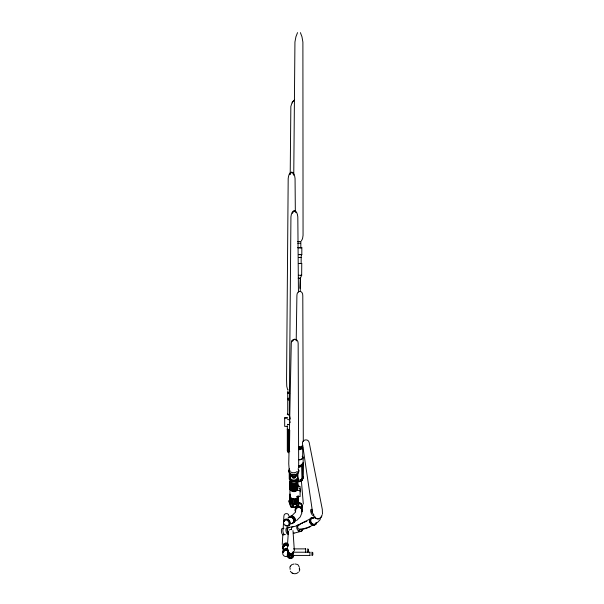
<?xml version="1.0" encoding="UTF-8"?>
<svg xmlns="http://www.w3.org/2000/svg" width="604" height="604" viewBox="0 0 604 604"><rect width="100%" height="100%" fill="white"/><g stroke="black" fill="none" stroke-linecap="round" stroke-linejoin="round"><path stroke-width="0.91" d="M288.637 451.43L288.923 430.025L288.637 451.43L289.731 451.467L287.315 450.856L287.315 429.519L287.927 429.353M287.715 390.977L287.98 393.03M300.279 291.128L300.362 278.18L301.668 275.296L301.751 263.45L300.988 263.435M299.743 247.746L300.815 247.738L300.852 241.524L297.727 241.517M301.177 257.478L301.139 263.45L299.909 263.457M301.804 254.624L301.381 254.616L301.804 254.631L301.849 247.746L299.116 247.746M288.637 430.101L289.437 430.207L287.315 429.633L287.934 429.134M290.214 174.413L290.841 106.493L292.185 102.189L294.39 100.015M293.755 174.918L294.941 42.023L295.922 36.753L297.546 32.624M296.224 340.029L296.896 295.794C296.639 289.95 303.042 289.95 302.793 295.794L303.299 441.599M297.727 501.078L298.889 505.148L298.248 506.092L296.315 506.401A3.873 3.133 0 0 1 293.469 507.066L291.936 507.602L290.773 507.081L290.864 503.51L290.041 501.207A3.873 3.133 0 0 1 290.041 500.406M299.901 288.357L300.362 278.18L298.18 278.187M298.701 467.783L298.149 343.397C298.338 337.878 291.083 337.878 291.271 343.397L288.757 463.88L289.12 468.802M282.249 544.559L282.838 534.404M283.155 528.87L283.903 515.952C283.797 512.743 289.044 512.743 288.931 515.952M287.164 550.048L288.35 531.799M300.958 257.485L301.63 254.624M291.604 516.065L290.675 516.375L293.068 516.397L295.062 519.115L294.782 521.486L293.068 522.588M294.367 550.991L292.978 530.569M295.552 511.248C294.171 505.45 304.476 506.65 301.623 511.966M322.476 514.049L322.317 509.436L309.157 442.385C308.032 437.968 301.328 439.833 302.529 444.174L312.54 512.079M289.656 501.713L289.656 496.85L290.071 496.714L291.913 498.655L291.913 503.517L290.818 503.298L291.098 503.011L289.656 501.713L290.071 501.577L289.467 500.701L289.603 495.008L290.071 495.061L290.041 503.608A3.873 3.133 0 0 0 290.864 505.91M289.467 500.701L289.603 495.008M291.641 503.804L291.641 498.942L295.869 498.655L296.036 503.842L293.838 504.272L291.913 503.517M297.848 495.884L297.712 502.588L297.085 503.253L296.692 498.149L297.712 496.714L298.233 496.767L298.233 501.63L297.712 501.577L297.319 502.347L297.712 502.588M298.233 496.767L298.368 495.944L298.233 501.63M301.947 512.849L300.211 516.926L296.519 520.625M298.988 466.741A3.715 2.174 0 0 0 301.615 466.099L301.985 479.501L298.897 480.248L297.938 480.172L298.029 479.78M300.845 479.561A3.715 2.174 0 0 0 301.615 479.214L302.574 478.24L302.702 464.559L302.204 463.472M302.574 478.24L303.246 478.293L303.374 464.612L302.785 463.328M303.246 478.293L302.785 476.443M292.434 102.99L292.638 102.182M299.833 569.715L299.131 571.407M290.864 503.51L292.487 504.468L291.936 507.602L292.487 506.869M292.525 213.393L292.729 212.6M290.071 501.577L290.282 500.414L288.901 500.98L288.901 501.984L290.041 503.608L290.282 502.815M292.487 504.468L293.469 504.665A3.873 3.133 0 0 0 296.315 503.993L297.749 501.894M290.35 487.624L290.071 489.406L290.35 488.613M300.362 490.622L300.641 489.829L299.69 488.462M294.329 522.045L294.82 520.927M289.814 567.42L290.358 566.174M292.932 340.867L293.295 340.097M289.988 174.133L291.619 172.306M301.789 511.233C303.027 509.391 301.766 506.824 299.667 506.386L297.832 506.831A3.594 3.337 -3.9 0 0 295.598 511.716M292.789 212.457L294.359 210.849L296.013 212.6M292.955 101.48L294.269 100.385M291.732 341.705L292.042 341.109M292.117 340.958L292.381 340.437M301.373 240.898L302.551 238.686L303.057 235.296L302.891 42.076L301.977 36.799L300.407 32.639M320.339 519.508L317.266 522.702M295.122 512.456L292.344 515.303M298.248 506.092L298.889 504.151L297.508 502.687M287.315 450.856L287.927 450.682M290.32 566.197L292.208 564.317M290.094 516.752L289.641 517.311L290.924 516.224M310.509 518.768L310.026 519.319A3.526 2.786 63.3 0 0 310.592 523.789A3.526 2.786 63.3 0 0 314.48 524.566M293.567 339.803L294.367 339.305M297.402 471.369L294.895 472.924M290.818 503.298L291.098 498.149M297.085 503.253L297.085 498.391L297.712 497.726L297.319 497.485M297.017 505.812L296.315 506.401L296.315 503.993L298.248 505.087M291.045 474.397L289.678 475.824L291.045 474.714M291.045 474.978L289.678 476.405L291.045 475.295M291.03 475.544L289.671 476.971L291.03 475.861M298.331 572.29C296.119 574.615 291.853 574.117 290.358 571.241M289.074 530.055L290.826 529.331M314.148 524.431L306.538 528.364L299.116 530.04L298.655 530.274L298.995 530.976A3.526 2.786 63.3 0 0 302.377 530.35M296.036 503.842L296.692 503.011M291.362 516.209L292.336 516.118M293.068 516.397L292.087 516.269M293.748 516.873L295.16 519.969M311.143 518.413L300.588 523.766L297.87 525.986A3.526 2.786 63.3 0 0 298.044 528.56L299.003 529.112L303.276 528.825L310.35 526.68M298.346 524.853L295.424 526.265L288.357 527.443M301.985 466.386L298.897 467.134M302.438 522.792L306.809 521.312M302.649 522.921L298.24 524.944L298.565 524.748A3.526 2.786 63.3 0 1 299.29 524.612M301.026 531.369L293.687 533.249M295.084 504.159L295.084 499.297L296.036 498.979M289.731 430.139L289.437 451.543M287.927 429.716L287.481 429.746L288.923 430.025M287.451 429.338L287.481 451.082L287.927 451.045M287.481 451.082L288.312 451.218L288.312 429.882M300.475 243.231L297.742 243.223M301.849 247.746L300.384 247.753M301.743 263.457L300.498 263.457M301.668 275.296L298.368 275.288M300.362 278.187L299.863 278.187M300.543 257.485L301.328 257.478M287.421 417.492L284.673 417.492L284.673 426.371L287.421 426.371M284.673 418.225L287.421 418.225M297.379 486.492L300.097 486.492L300.097 496.579L296.481 496.579M296.481 490.546L300.097 490.546M293.461 548.885L305.654 548.885M294.178 552.222L309.912 552.222M292.328 555.423L309.912 555.423M300.226 254.639L301.049 254.639M299.946 257.485L300.656 257.493M299.403 254.631L300.339 254.639M299.222 257.485L298.406 257.485L300.037 257.493M299.176 263.45L300.279 263.457M298.414 247.738L299.516 247.753M298.482 254.631L299.471 254.639M298.368 263.45L299.41 263.457M297.553 247.738L298.55 247.746M300.913 275.273L301.668 275.288M287.315 429.519L287.791 429.535L287.791 450.863M302.574 465.125L303.246 465.178M313.929 515.469L312.578 515.355A57.697 19.071 0 0 1 310.652 510.025L311.143 509.232L312.351 510.184L311.498 511.158A34.292 11.333 0 0 0 312.14 512.607L312.389 512.962A34.292 11.333 0 0 0 313.34 514.012M289.467 495.839L289.935 495.884M297.848 500.746L298.368 500.807M290.041 501.207L288.901 500.98L289.543 500.044L289.543 501.041M295.054 339.305L296.134 340.097M292.759 472.924L290.909 472.064M292.208 573.098L293.431 573.604M290.773 506.084L291.936 506.597L293.469 504.665L293.469 507.066M297.085 498.391L295.869 498.655L295.869 503.517M290.818 498.436L291.641 498.942M297.251 564.34L298.331 565.125M313.906 514.774L313.438 514.412A4.326 4.085 -0.7 0 0 317.545 518.693A4.326 4.085 -0.7 0 0 322.083 514.819M290.516 480.135L289.24 479.093L289.24 473.136M292.381 172.736L292.948 173.416M287.64 389.731L286.757 386.326L286.56 379.818L288.191 178.52C289.022 170.041 294.231 170.041 295.062 178.52L295.333 211.445M289.844 470.569L290.252 471.369M295.084 499.297L294.918 503.834M289.656 496.85L290.464 497.485L290.464 502.347M296.292 340.422L296.488 340.867M293.265 174.133L293.469 174.956M290.245 418.806L289.497 415.733L289.301 409.504L290.932 216.806C291.747 208.69 296.994 208.69 297.81 216.806L298.444 292.004M301.328 480.165L303.321 504.046M312.736 552.607L312.736 555.031M312.638 552.607L312.638 555.031M311.936 552.116L311.936 555.529M309.912 552.116L309.912 555.529M308.523 549.278L308.523 551.724M308.418 549.278L308.418 551.724M307.708 548.779L307.708 552.222M305.654 548.779L305.654 552.109M303.17 457.447L303.17 463.132M302.702 447.526L302.702 457.447M300.641 489.829L300.271 491.86L300.271 490.871M298.134 496.541L298.134 499.78M297.938 473.619L297.938 480.172M297.5 486.114L297.5 485.125L297.78 485.661A3.873 3.156 0 0 1 298.482 486.25M293.838 504.272L293.891 499.085L292.872 498.972L292.819 504.166M290.018 494.012L290.018 495.627M289.935 488.485L289.935 500.746M289.482 473.143L289.482 478.685M287.866 429.92L287.866 451.248M287.715 392.66L287.708 414.382M287.323 425.76L287.315 429.633M284.431 521.056A3.262 2.582 58.6 0 1 289.112 520.875A3.262 2.582 58.6 0 1 287.768 525.608M295.688 511.195A3.246 3.012 -3.9 0 1 299.244 507.398A3.246 3.012 -3.9 0 1 301.63 511.867M297.704 503.457A3.246 3.012 -3.9 0 1 301.675 507.103M295.733 507.889A3.246 3.012 -3.9 0 1 295.409 507.164A3.246 3.012 0 0 0 295.786 508.681M292.2 523.457A3.503 2.771 58.6 0 1 291.475 523.6M288.206 518.013A3.503 2.771 58.6 0 1 292.63 518.172A3.503 2.771 58.6 0 1 292.827 523.094M289.784 517.054A3.503 2.771 58.6 0 1 294.744 517.953A3.503 2.771 58.6 0 1 293.046 522.641M288.07 517.892A3.692 2.922 58.6 0 1 293.302 518.828A3.692 2.922 58.6 0 1 291.513 523.781M283.948 521.72A3.692 2.922 58.6 0 1 287.164 519.1A3.692 2.922 58.6 0 1 290.252 523.306A3.692 2.922 58.6 0 1 287.036 525.925M286.221 525.601A3.692 2.922 58.6 0 1 285.466 525.072M295.62 512.056A3.594 3.337 -3.9 0 1 298.791 507.05A3.594 3.337 -3.9 0 1 301.849 512.056M298.542 502.853A3.767 3.496 -3.9 0 1 301.804 508.07M295.877 508.855A3.767 3.496 -3.9 0 1 294.903 507.292M297.546 502.694A3.767 3.496 -3.9 0 1 301.789 507.783M295.854 508.568A3.767 3.496 -3.9 0 1 294.88 507.005M293.695 555.401A3.224 3.209 0 0 1 289.641 558.496A3.224 3.209 0 0 1 287.685 553.793M292.321 553.105A2.612 2.605 0 0 1 288.629 553.105M288.214 552.562A2.612 2.605 0 0 1 287.949 551.935M292.925 552.826A2.831 2.816 0 0 1 287.738 550.689M287.897 550.742A2.975 2.967 0 0 0 290.086 555.167A2.975 2.967 0 0 0 293.348 551.46A2.831 2.816 0 0 1 293.212 552.147M292.925 552.675A2.831 2.816 0 0 1 287.738 550.531M292.736 552.72A2.612 2.605 0 0 1 291.151 553.936M290.479 554.019A2.612 2.605 0 0 1 287.859 551.422M292.479 552.962A2.839 2.824 0 0 1 291.891 553.415M291.211 553.694A2.839 2.824 0 0 1 287.731 550.236M289.844 553.317A2.446 2.431 0 0 1 289.256 553.075M288.357 552.184A2.446 2.431 0 0 1 288.116 551.595M289.844 553.121A2.446 2.431 0 0 1 289.256 552.879M289.761 553.415A2.756 2.741 0 0 1 289.097 553.143M288.531 552.705A2.756 2.741 0 0 1 287.814 550.055M293.091 555.084A2.612 2.605 0 0 1 291.151 557.598M289.799 557.598A2.612 2.605 0 0 1 287.949 555.755M293.453 555.084A2.975 2.967 0 0 1 289.701 557.945A2.975 2.967 0 0 1 287.897 553.596M293.348 555.718A2.975 2.967 0 0 1 289.339 557.688A2.975 2.967 0 0 1 287.897 553.468M293 555.597A2.612 2.605 0 0 1 292.736 556.224M292.321 556.76A2.612 2.605 0 0 1 291.151 557.439M290.479 557.522A2.612 2.605 0 0 1 288.629 556.76M288.214 556.224A2.612 2.605 0 0 1 287.949 555.597M293 555.423A2.612 2.605 0 0 1 292.736 556.05M292.321 556.594A2.612 2.605 0 0 1 289.799 557.265M289.165 557.009A2.612 2.605 0 0 1 288.629 556.594M288.214 556.05A2.612 2.605 0 0 1 287.949 555.423M293.348 555.521A2.975 2.967 0 0 1 289.339 557.492A2.975 2.967 0 0 1 287.897 553.264M293.348 555.401A2.975 2.967 0 0 1 289.339 557.371A2.975 2.967 0 0 1 287.897 553.151M293 555.272A2.612 2.605 0 0 1 288.629 556.443M288.214 555.899A2.612 2.605 0 0 1 287.949 555.272M293.348 555.219A2.975 2.967 0 0 1 289.339 557.198A2.975 2.967 0 0 1 287.897 552.97M293.25 555.197A2.877 2.861 0 0 1 289.731 557.22A2.877 2.861 0 0 1 287.7 553.709M293.28 551.475A2.907 2.892 0 0 1 290.479 555.121A2.907 2.892 0 0 1 287.67 551.475M293.453 551.739A2.975 2.967 0 0 1 293.348 552.509M293.053 553.226A2.975 2.967 0 0 1 288.984 554.306A2.975 2.967 0 0 1 287.897 550.259M293.453 551.595A2.975 2.967 0 0 1 293.348 552.366M293.053 553.083A2.975 2.967 0 0 1 288.984 554.162A2.975 2.967 0 0 1 287.897 550.116M293.453 552.094A2.975 2.967 0 0 1 289.701 554.955A2.975 2.967 0 0 1 287.897 550.606M293 552.766A2.612 2.605 0 0 1 291.151 554.608M289.799 554.608A2.612 2.605 0 0 1 289.165 554.344M288.214 553.392A2.612 2.605 0 0 1 287.949 552.766M293.453 551.913A2.975 2.967 0 0 1 289.701 554.774A2.975 2.967 0 0 1 287.897 550.425M292.321 553.581A2.612 2.605 0 0 1 291.785 553.996M291.151 554.253A2.612 2.605 0 0 1 289.799 554.253M289.165 553.996A2.612 2.605 0 0 1 288.629 553.581M288.214 553.045A2.612 2.605 0 0 1 287.949 552.418M292.736 552.902A2.612 2.605 0 0 1 291.151 554.11M290.479 554.2A2.612 2.605 0 0 1 287.859 551.595M292.321 553.732A2.612 2.605 0 0 1 291.151 554.412M290.479 554.495A2.612 2.605 0 0 1 288.629 553.732M283.669 548.711A2.65 2.62 0 0 1 283.669 546.084M284.635 545.125A2.65 2.62 0 0 1 285.277 544.861M286.643 544.861A2.65 2.62 0 0 1 287.285 545.125M283.669 548.417A2.65 2.62 0 0 1 284.635 544.831M283.669 549.179A2.65 2.62 0 0 1 284.084 546.016M284.635 545.601A2.65 2.62 0 0 1 285.277 545.337M286.643 545.337A2.65 2.62 0 0 1 287.285 545.601M283.669 548.93A2.65 2.62 0 0 1 284.635 545.352M285.277 545.087A2.65 2.62 0 0 1 286.643 545.087M283.344 549.625A3.02 2.99 0 0 1 288.093 546.024M283.344 549.406A3.02 2.99 0 0 1 288.093 545.805A3.02 2.99 0 0 0 283.344 549.361M283.344 548.832A3.02 2.99 0 0 1 288.093 545.231M283.344 548.598A3.02 2.99 0 0 1 288.093 544.989M283.669 548.9A2.65 2.62 0 0 1 284.635 545.321M285.277 545.057A2.65 2.62 0 0 1 286.643 545.057M283.669 549.225A2.65 2.62 0 0 1 283.669 546.605M284.635 545.646A2.65 2.62 0 0 1 285.277 545.382M286.643 545.382A2.65 2.62 0 0 1 287.285 545.646M283.049 552.562A3.02 2.99 0 0 1 287.466 549.202M283.148 552.532A2.914 2.884 0 0 1 287.413 549.285M288.093 550.161A3.02 2.99 0 0 0 282.944 552.275A3.02 2.99 0 0 1 287.466 549.716M282.944 552.079A3.02 2.99 0 0 1 288.093 549.965M283.314 552.079A2.65 2.62 0 0 1 284.084 550.221M284.635 549.806A2.65 2.62 0 0 1 285.277 549.542M286.643 549.542A2.65 2.62 0 0 1 287.285 549.806M283.404 552.139A2.65 2.62 0 0 1 283.669 551.505M284.084 550.961A2.65 2.62 0 0 1 287.285 550.546M283.193 547.292A2.869 2.839 0 0 1 287.987 544.551M283.193 547.549A2.869 2.839 0 0 1 287.391 544.355M283.57 546.703A2.476 2.454 0 0 1 283.57 545.435M283.812 544.846A2.476 2.454 0 0 1 284.212 544.34M284.726 543.947A2.476 2.454 0 0 1 287.194 543.947M283.57 546.378A2.476 2.454 0 0 1 287.708 544.015M283.548 547.126A2.794 2.763 0 0 1 287.934 543.796M283.404 547.488A2.65 2.62 0 0 1 287.285 544.544M283.404 547.239A2.65 2.62 0 0 1 285.277 544.023M286.643 544.023A2.65 2.62 0 0 1 287.836 544.702M283.412 549.595A2.945 2.914 0 0 1 288.04 546.076M283.185 546.809A2.877 2.846 0 0 1 287.995 544.061M287.466 549.965A3.02 2.99 0 0 0 282.944 552.554A3.02 2.99 0 0 1 287.466 550.01M287.595 556.133A3.269 3.231 0 0 1 282.695 553.332A3.269 3.231 0 0 1 287.595 550.531M283.049 552.041A3.02 2.99 0 0 1 287.466 550.229M314.397 524.642A3.526 2.786 63.3 0 1 310.864 523.139A3.526 2.786 63.3 0 1 310.577 519.04M315.862 523.019A3.526 2.786 63.3 0 1 315.031 524.287M288.425 533.921A3.314 1.404 80.6 0 1 285.971 530.637A3.314 1.404 80.6 0 1 287.889 528.266M316.443 522.905A3.737 2.952 63.3 0 1 312.774 524.461A3.737 2.952 63.3 0 1 310.381 520.021A3.737 2.952 63.3 0 1 313.635 517.688M313.853 524.642A3.277 2.597 62.8 0 1 312.464 524.68M311.755 524.385A3.277 2.597 62.8 0 1 309.912 521.697A3.277 2.597 62.8 0 1 310.758 518.934M315.771 523.358A3.277 2.582 63.3 0 1 311.219 522.437A3.277 2.582 63.3 0 1 312.902 518.028M285.345 534.434A3.314 1.404 80.6 0 1 283.019 532.003A3.314 1.404 80.6 0 1 284.039 528.19M316.149 523.056A3.737 2.952 63.3 0 1 312.479 524.612A3.737 2.952 63.3 0 1 310.086 520.165A3.737 2.952 63.3 0 1 313.34 517.839M315.945 523.736A3.737 2.952 63.3 0 1 310.539 522.256A3.737 2.952 63.3 0 1 313.484 517.764M288.538 533.823A3.314 1.404 80.6 0 1 287.127 529.602A3.314 1.404 80.6 0 1 288.689 527.669M291.551 529.708A3.314 1.404 80.6 0 1 293.083 526.937M294.005 532.992A3.314 1.404 80.6 0 1 293.317 533.279M288.576 533.355A3.314 1.404 80.6 0 1 287.572 529.142A3.314 1.404 80.6 0 1 289.112 527.594M302.491 529.746A3.526 2.786 63.3 0 1 297.493 529.867A3.526 2.786 63.3 0 1 299.071 524.725M321.373 516.088A3.277 3.088 -0.7 0 1 318.784 518.957L317.938 519.017A3.277 3.088 -0.7 0 1 314.903 516.586M288.395 531.641A1.45 0.612 80.6 0 1 288.267 531.324M284.099 534.23A3.314 1.404 80.6 0 1 281.517 532.252A3.314 1.404 80.6 0 1 282.921 528.628M288.418 531.913A1.45 0.612 80.6 0 1 288.131 531.346M316.285 523.132A3.911 3.08 63.3 0 1 312.17 524.612A3.911 3.08 63.3 0 1 310.071 519.515A3.911 3.08 63.3 0 1 314.186 518.036M316.428 523.064A3.911 3.08 63.3 0 1 312.593 524.687A3.911 3.08 63.3 0 1 310.086 520.044A3.911 3.08 63.3 0 1 313.491 517.605M316.028 523.117A3.737 2.952 63.3 0 1 312.359 524.672A3.737 2.952 63.3 0 1 309.958 520.225A3.737 2.952 63.3 0 1 313.212 517.9M297.334 484.544A3.956 3.216 0 0 1 299.176 486.499M289.829 422.717A4.613 1.563 0 0 1 290.448 421.939M299.312 568.047A4.553 4.553 0 0 1 299.327 569.232M290.131 569.368A4.726 4.726 0 0 1 290.116 568.13M292.948 564.347A4.726 4.726 0 0 1 294.133 564.015M295.371 564A4.726 4.726 0 0 1 296.564 564.302M298.527 565.767A4.726 4.726 0 0 1 299.154 566.831M299.486 568.017A4.726 4.726 0 0 1 299.501 569.255M289.135 390.018A3.194 0.574 0 0 1 288.72 389.89M288.991 424.657A4.387 0.793 0 0 1 287.61 424.333M289.98 419.848A4.387 0.793 0 0 1 287.61 419.418M288.991 414.918A4.387 0.793 0 0 1 287.617 413.982M289.089 424.635A4.228 0.763 0 0 1 287.753 424.318M289.233 414.857A3.986 0.717 0 0 1 287.987 414.012M289.233 393.325A3.986 0.717 0 0 1 289.24 392.185M289.716 393.212A3.194 0.574 0 0 1 289.135 392.404M288.72 429.942A3.707 0.672 0 0 1 288.236 429.791M288.923 452.758A3.873 0.702 0 0 1 287.927 452.086M289.49 391.588A2.469 0.445 0 0 1 289.24 391.483M298.187 468.764A5.036 4.069 0 0 1 293.823 474.865A5.036 4.069 0 0 1 289.467 468.764M298.187 469.074A5.036 4.069 0 0 1 293.823 475.174A5.036 4.069 0 0 1 289.467 469.074M297.508 472.849A3.813 3.08 0 0 1 293.823 476.722A3.813 3.08 0 0 1 290.147 472.849M297.017 474.004A4.515 3.647 0 0 1 294.994 474.948M292.661 474.948A4.515 3.647 0 0 1 290.637 474.004M297.055 484.499A3.277 2.65 0 0 1 296.209 485.684M291.573 485.684A3.277 2.65 0 0 1 291.053 485.133M290.728 484.499A3.277 2.65 0 0 1 290.615 483.812M294.465 472.728A2.469 1.993 0 0 1 293.189 472.728M297.055 483.729A3.277 2.65 0 0 1 296.73 484.37M295.53 485.337A3.277 2.65 0 0 1 294.744 485.601M297.591 481.758A3.828 3.095 0 0 1 293.891 485.654A3.828 3.095 0 0 1 290.192 481.758M297.591 482.241A3.828 3.095 0 0 1 293.891 486.137A3.828 3.095 0 0 1 290.192 482.241M297.591 482.528A3.828 3.095 0 0 1 293.891 486.424A3.828 3.095 0 0 1 290.192 482.528M297.591 483.011A3.828 3.095 0 0 1 293.891 486.907A3.828 3.095 0 0 1 290.192 483.011M297.055 485.155A3.277 2.65 0 0 1 295.53 486.764M292.253 486.764A3.277 2.65 0 0 1 291.053 485.797M297.055 482.951A3.277 2.65 0 0 1 296.73 483.593M296.209 484.136A3.277 2.65 0 0 1 295.53 484.559M294.744 484.823A3.277 2.65 0 0 1 293.046 484.823M292.253 484.559A3.277 2.65 0 0 1 291.053 483.593M295.213 476.171A1.434 1.163 0 0 1 293.823 477.636A1.434 1.163 0 0 1 292.442 476.171M296.526 474.842A3.813 3.08 0 0 1 296.526 479.199A3.813 3.08 0 0 1 291.128 479.199A3.813 3.08 0 0 1 291.128 474.842M297.508 477.228A3.813 3.08 0 0 1 293.823 481.109A3.813 3.08 0 0 1 290.147 477.228M297.243 478.768A3.541 2.861 0 0 1 291.324 480.044M290.758 479.455A3.541 2.861 0 0 1 290.411 478.768M297.342 476.677A4.062 3.277 0 0 1 293.823 481.599A4.062 3.277 0 0 1 290.313 476.677M297.591 483.955A3.828 3.095 0 0 1 293.891 487.851A3.828 3.095 0 0 1 290.192 483.955M297.591 484.438A3.828 3.095 0 0 1 293.891 488.334A3.828 3.095 0 0 1 290.192 484.438M297.591 483.185A3.828 3.095 0 0 1 293.891 487.081A3.828 3.095 0 0 1 290.192 483.185M297.591 483.668A3.828 3.095 0 0 1 293.891 487.564A3.828 3.095 0 0 1 290.192 483.668M296.254 474.842A2.514 2.031 0 0 1 293.823 477.394A2.514 2.031 0 0 1 291.4 474.842M297.342 476.896A4.062 3.277 0 0 1 293.823 481.811A4.062 3.277 0 0 1 290.313 476.896M295.16 476.397A1.54 1.246 0 0 1 294.714 478.043A1.54 1.246 0 0 1 292.646 477.824A1.54 1.246 0 0 1 292.736 476.141M297.055 485.926A3.277 2.65 0 0 1 296.73 486.56M296.209 487.111A3.277 2.65 0 0 1 295.53 487.534M294.744 487.798A3.277 2.65 0 0 1 293.046 487.798M292.253 487.534A3.277 2.65 0 0 1 291.053 486.56M297.591 480.218A3.828 3.095 0 0 1 293.891 484.114A3.828 3.095 0 0 1 290.192 480.218M297.591 480.701A3.828 3.095 0 0 1 293.891 484.589A3.828 3.095 0 0 1 290.192 480.701M296.443 480.467A2.635 2.129 0 0 1 295.499 482.709A2.635 2.129 0 0 1 292.578 482.86L292.026 482.521A2.635 2.129 0 0 1 291.347 480.467M297.055 487.828A3.277 2.65 0 0 1 294.322 489.769A3.277 2.65 0 0 1 291.053 488.47M290.728 487.828A3.277 2.65 0 0 1 290.615 487.141M297.055 482.181A3.277 2.65 0 0 1 295.53 483.789M292.253 483.789A3.277 2.65 0 0 1 291.053 482.822M297.055 487.466A3.277 2.65 0 0 1 296.209 488.659M295.53 489.074A3.277 2.65 0 0 1 294.744 489.338M291.573 488.659A3.277 2.65 0 0 1 291.053 488.108M290.728 487.466A3.277 2.65 0 0 1 290.615 486.786M297.591 480.98A3.828 3.095 0 0 1 293.891 484.876A3.828 3.095 0 0 1 290.192 480.98M297.591 481.464A3.828 3.095 0 0 1 293.891 485.359A3.828 3.095 0 0 1 290.192 481.464M297.591 485.503A3.828 3.095 0 0 1 293.891 489.399A3.828 3.095 0 0 1 290.192 485.503M297.591 485.986A3.828 3.095 0 0 1 293.891 489.874A3.828 3.095 0 0 1 290.192 485.986M297.591 484.733A3.828 3.095 0 0 1 293.891 488.628A3.828 3.095 0 0 1 290.192 484.733M297.591 485.216A3.828 3.095 0 0 1 293.891 489.112A3.828 3.095 0 0 1 290.192 485.216M297.055 486.703A3.277 2.65 0 0 1 296.73 487.337M295.53 488.311A3.277 2.65 0 0 1 294.744 488.576M293.046 488.576A3.277 2.65 0 0 1 292.253 488.311M297.591 486.341A3.828 3.095 0 0 1 293.891 490.237A3.828 3.095 0 0 1 290.192 486.341M297.591 486.824A3.828 3.095 0 0 1 293.891 490.72A3.828 3.095 0 0 1 290.192 486.824M297.055 488.311A3.277 2.65 0 0 1 295.53 489.919M294.744 490.184A3.277 2.65 0 0 1 293.046 490.184M292.253 489.919A3.277 2.65 0 0 1 291.053 488.953M297.168 488.032A3.277 2.65 0 0 1 294.322 490.659A3.277 2.65 0 0 1 290.728 488.719M297.591 487.232A3.828 3.095 0 0 1 293.891 491.127A3.828 3.095 0 0 1 290.192 487.232M297.319 486.884A3.956 3.194 0 0 1 294.412 491.656A3.956 3.194 0 0 1 290.071 487.662M297.749 501.094A3.873 3.133 0 0 1 297.508 501.886M297.017 502.604A3.873 3.133 0 0 1 294.48 503.842M293.469 503.864A3.873 3.133 0 0 1 290.343 502.007M297.508 505.495A3.873 3.133 0 0 1 292.487 507.269M290.864 506.311A3.873 3.133 0 0 1 290.282 503.215M302.204 478.111A3.715 2.174 0 0 1 301.615 480.739A3.715 2.174 0 0 1 297.13 481.086M302.702 445.661A3.715 2.174 0 0 1 298.988 447.836M302.204 456.36A3.715 2.174 0 0 1 298.988 459.629M303.027 462.498A4.183 2.454 0 0 1 298.988 465.578M302.574 463.691A3.715 2.174 0 0 1 300.845 465.012M302.098 479.689A3.224 1.887 0 0 1 301.774 480.15M301.268 480.535A3.224 1.887 0 0 1 300.596 480.837M302.211 479.848A3.224 1.887 0 0 1 297.379 481.486M302.702 446.786A3.715 2.174 0 0 1 298.988 448.961M299.916 446.605A1.865 1.095 0 0 1 298.504 446.718M302.204 446.431A3.715 2.174 0 0 1 298.988 449.701M301.23 447.874A2.325 1.359 0 0 1 300.996 448.206M300.626 448.485A2.325 1.359 0 0 1 298.384 448.84M302.612 456.224A4.183 2.454 0 0 1 298.988 459.901M301.509 446.062A2.612 1.533 0 0 1 301.253 446.424M300.837 446.741A2.612 1.533 0 0 1 298.988 447.194M288.078 398.934L288.078 398.934M288.772 399.123L288.788 399.078M301.547 254.639L300.905 254.639L301.547 254.624M283.525 522.294A3.262 2.582 58.6 0 0 287.647 525.956A3.262 2.582 58.6 0 0 287.753 520.731A3.262 2.582 58.6 0 0 283.525 522.294M288.093 545.48A3.02 2.99 0 0 0 283.344 549.081A3.02 2.99 0 0 1 288.093 545.51M284.635 550.282A2.65 2.62 0 0 0 283.314 552.554A2.65 2.62 0 0 1 284.635 550.327M283.669 550.991A2.65 2.62 0 0 0 283.314 552.305A2.65 2.62 0 0 1 283.669 550.961M287.285 550.033A2.65 2.62 0 0 0 284.635 550.033A2.65 2.62 0 0 1 287.285 550.002M288.01 399.01A0.974 0.476 84.1 0 0 288.501 400.12A0.974 0.679 79.8 0 0 289.188 399.289A0.974 0.679 79.8 0 0 288.501 398.202A0.974 0.476 84.1 0 0 288.01 399.01"/></g></svg>
